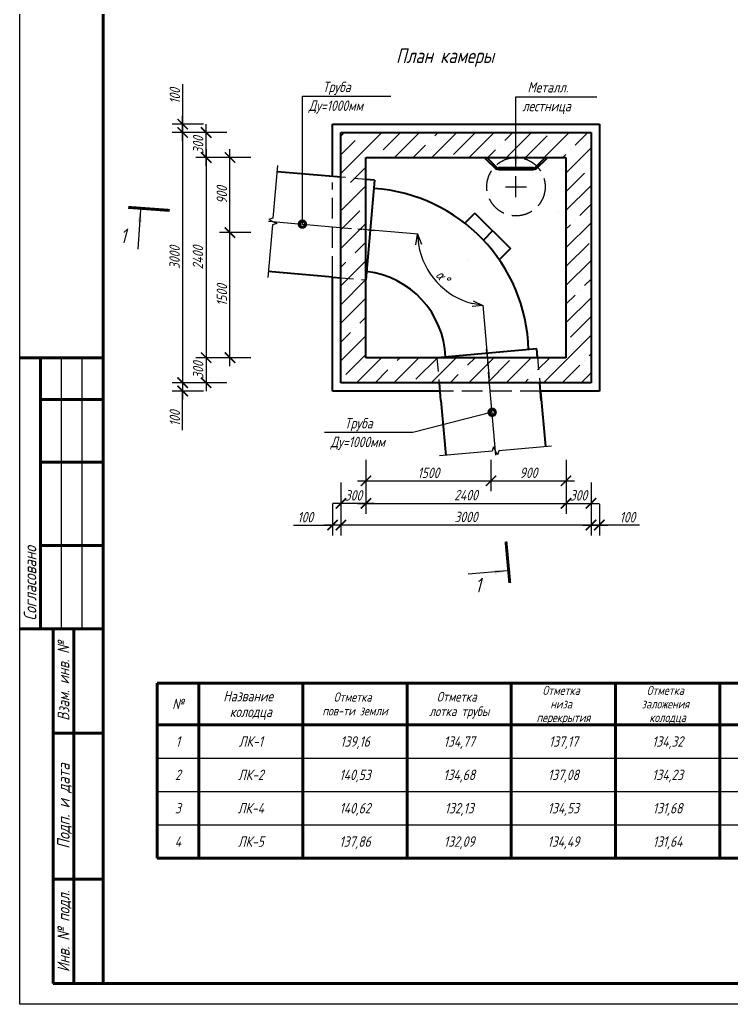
# Model space of a CAD drawing. Header units: millimetres. Extents: x 28488 to 58188, y -57829 to -36829.
# Drawn here: x 28488 to 37037, y -57829 to -46024 of the extents above; entities that cross this region are included whole.
import ezdxf
from ezdxf.enums import TextEntityAlignment as Align

# ---------------------------------------------------------------- set-up
doc = ezdxf.new("R2010")
doc.units = ezdxf.units.MM
doc.set_wipeout_variables(frame=1)
doc.linetypes.add('GOST2.303 4', pattern=[7, 5, -2, 0])
doc.linetypes.add('GOST2.303 5', pattern=[24, 20, -1.5, 1, -1.5])
doc.layers.get('0').update_dxf_attribs({"lineweight": 40})
for name, color, linetype in [('Линии', 7, 'Continuous'), ('Надписи', 7, 'Continuous'), ('СПДС_Надписи', 7, 'Continuous')]:
    doc.layers.add(name, color=color, linetype=linetype)
doc.styles.add('GOST 2.304', font='CS_Gost2304.shx', dxfattribs={"oblique": 15})
doc.dimstyles.new('SPDS', dxfattribs={"dimscale": 50, "dimtxt": 2.5, "dimasz": 2.5, "dimexe": 2.5, "dimexo": 0, "dimtad": 1, "dimdec": 0, "dimrnd": 0.001, "dimdsep": 46, "dimtxsty": 'GOST 2.304', "dimblk": 'ARCHTICK', "dimcen": 2.5, "dimdle": 2, "dimadec": 0, "dimazin": 2, "dimtfac": 1, "dimtdec": 0, "dimtmove": 1, "dimatfit": 3, "dimfxl": 5, "dimfxlon": 1, "dimtolj": 1, "dimtzin": 0, "dimarcsym": 0})

# ---------------------------------------------------------------- blocks, each defined once
blk = doc.blocks.new('_ArchTick')
at = {"color": 0, "linetype": 'ByBlock', "const_width": 0.15}
blk.add_lwpolyline([(-0.5, -0.5), (0.5, 0.5)], dxfattribs=at)
blk = doc.blocks.new('*D317')
at = {"layer": 'Defpoints', "color": 0, "ltscale": 50, "transparency": 16777216}
for p in [(32642, -49922), (34142, -49922), (34142, -51553)]:
    blk.add_point(p, dxfattribs=at)
at = {"layer": 'Надписи', "color": 0, "lineweight": -2, "ltscale": 50, "transparency": 16777216}
for p, q in [((32642, -51303), (32642, -51678)), ((34142, -51303), (34142, -51678)), ((32542, -51553), (34242, -51553))]:
    blk.add_line(p, q, dxfattribs=at)
at = {"layer": 'Надписи', "color": 0, "lineweight": -2, "ltscale": 50, "transparency": 16777216, "xscale": 125, "yscale": 125, "zscale": 125, "rotation": 180}
blk.add_blockref('_ArchTick', (32642, -51553), dxfattribs=at)
at = {"layer": 'Надписи', "color": 0, "lineweight": -2, "ltscale": 50, "transparency": 16777216, "xscale": 125, "yscale": 125, "zscale": 125}
blk.add_blockref('_ArchTick', (34142, -51553), dxfattribs=at)
at = {"layer": 'Надписи', "color": 0, "ltscale": 50, "transparency": 16777216, "insert": (33392, -51457), "char_height": 125, "attachment_point": 5, "style": 'GOST 2.304'}
blk.add_mtext('\\A1;1500', dxfattribs=at)
blk = doc.blocks.new('*D318')
at = {"layer": 'Defpoints', "color": 0, "ltscale": 50, "transparency": 16777216}
for p in [(34142, -49922), (35042, -49922), (35042, -51553)]:
    blk.add_point(p, dxfattribs=at)
at = {"layer": 'Надписи', "color": 0, "lineweight": -2, "ltscale": 50, "transparency": 16777216}
for p, q in [((34142, -51303), (34142, -51678)), ((35042, -51303), (35042, -51678)), ((34042, -51553), (35142, -51553))]:
    blk.add_line(p, q, dxfattribs=at)
at = {"layer": 'Надписи', "color": 0, "lineweight": -2, "ltscale": 50, "transparency": 16777216, "xscale": 125, "yscale": 125, "zscale": 125, "rotation": 180}
blk.add_blockref('_ArchTick', (34142, -51553), dxfattribs=at)
at = {"layer": 'Надписи', "color": 0, "lineweight": -2, "ltscale": 50, "transparency": 16777216, "xscale": 125, "yscale": 125, "zscale": 125}
blk.add_blockref('_ArchTick', (35042, -51553), dxfattribs=at)
at = {"layer": 'Надписи', "color": 0, "ltscale": 50, "transparency": 16777216, "insert": (34592, -51456), "char_height": 125, "attachment_point": 5, "style": 'GOST 2.304'}
blk.add_mtext('\\A1;900', dxfattribs=at)
blk = doc.blocks.new('*D319')
at = {"layer": 'Defpoints', "color": 0, "ltscale": 50, "transparency": 16777216}
for p in [(32342, -50192), (32642, -50192), (32342, -51823)]:
    blk.add_point(p, dxfattribs=at)
at = {"layer": 'Надписи', "color": 0, "lineweight": -2, "ltscale": 50, "transparency": 16777216}
for p, q in [((32342, -51573), (32342, -51948)), ((32642, -51573), (32642, -51948)), ((32742, -51823), (32242, -51823))]:
    blk.add_line(p, q, dxfattribs=at)
at = {"layer": 'Надписи', "color": 0, "lineweight": -2, "ltscale": 50, "transparency": 16777216, "xscale": 125, "yscale": 125, "zscale": 125, "rotation": 180}
blk.add_blockref('_ArchTick', (32342, -51823), dxfattribs=at)
at = {"layer": 'Надписи', "color": 0, "lineweight": -2, "ltscale": 50, "transparency": 16777216, "xscale": 125, "yscale": 125, "zscale": 125}
blk.add_blockref('_ArchTick', (32642, -51823), dxfattribs=at)
at = {"layer": 'Надписи', "color": 0, "ltscale": 50, "transparency": 16777216, "insert": (32492, -51727), "char_height": 125, "attachment_point": 5, "style": 'GOST 2.304'}
blk.add_mtext('\\A1;300', dxfattribs=at)
blk = doc.blocks.new('*D320')
at = {"layer": 'Defpoints', "color": 0, "ltscale": 50, "transparency": 16777216}
for p in [(35042, -50192), (35342, -50192), (35342, -51823)]:
    blk.add_point(p, dxfattribs=at)
at = {"layer": 'Надписи', "color": 0, "lineweight": -2, "ltscale": 50, "transparency": 16777216}
for p, q in [((35042, -51573), (35042, -51948)), ((35342, -51573), (35342, -51948)), ((34942, -51823), (35442, -51823))]:
    blk.add_line(p, q, dxfattribs=at)
at = {"layer": 'Надписи', "color": 0, "lineweight": -2, "ltscale": 50, "transparency": 16777216, "xscale": 125, "yscale": 125, "zscale": 125, "rotation": 180}
blk.add_blockref('_ArchTick', (35042, -51823), dxfattribs=at)
at = {"layer": 'Надписи', "color": 0, "lineweight": -2, "ltscale": 50, "transparency": 16777216, "xscale": 125, "yscale": 125, "zscale": 125}
blk.add_blockref('_ArchTick', (35342, -51823), dxfattribs=at)
at = {"layer": 'Надписи', "color": 0, "ltscale": 50, "transparency": 16777216, "insert": (35192, -51727), "char_height": 125, "attachment_point": 5, "style": 'GOST 2.304'}
blk.add_mtext('\\A1;300', dxfattribs=at)
blk = doc.blocks.new('*D314')
at = {"layer": 'Defpoints', "color": 0, "ltscale": 50, "transparency": 16777216}
for p in [(35342, -50294), (35442, -50294), (35442, -52083)]:
    blk.add_point(p, dxfattribs=at)
at = {"layer": 'Надписи', "color": 0, "lineweight": -2, "ltscale": 50, "transparency": 16777216}
for p, q in [((35342, -51833), (35342, -52208)), ((35442, -51833), (35442, -52208)), ((35242, -52083), (35542, -52083)), ((35922, -52083), (35442, -52083))]:
    blk.add_line(p, q, dxfattribs=at)
at = {"layer": 'Надписи', "color": 0, "lineweight": -2, "ltscale": 50, "transparency": 16777216, "xscale": 125, "yscale": 125, "zscale": 125, "rotation": 180}
blk.add_blockref('_ArchTick', (35342, -52083), dxfattribs=at)
at = {"layer": 'Надписи', "color": 0, "lineweight": -2, "ltscale": 50, "transparency": 16777216, "xscale": 125, "yscale": 125, "zscale": 125}
blk.add_blockref('_ArchTick', (35442, -52083), dxfattribs=at)
at = {"layer": 'Надписи', "color": 0, "ltscale": 50, "transparency": 16777216, "insert": (35779, -51989), "char_height": 125, "attachment_point": 5, "style": 'GOST 2.304'}
blk.add_mtext('\\A1;100', dxfattribs=at)
blk = doc.blocks.new('*D321')
at = {"layer": 'Defpoints', "color": 0, "ltscale": 50, "transparency": 16777216}
for p in [(32342, -51493), (35342, -51493), (32342, -52083)]:
    blk.add_point(p, dxfattribs=at)
at = {"layer": 'Надписи', "color": 0, "lineweight": -2, "ltscale": 50, "transparency": 16777216}
for p, q in [((32342, -51833), (32342, -52208)), ((35342, -51833), (35342, -52208)), ((35442, -52083), (32242, -52083))]:
    blk.add_line(p, q, dxfattribs=at)
at = {"layer": 'Надписи', "color": 0, "lineweight": -2, "ltscale": 50, "transparency": 16777216, "xscale": 125, "yscale": 125, "zscale": 125, "rotation": 180}
blk.add_blockref('_ArchTick', (32342, -52083), dxfattribs=at)
at = {"layer": 'Надписи', "color": 0, "lineweight": -2, "ltscale": 50, "transparency": 16777216, "xscale": 125, "yscale": 125, "zscale": 125}
blk.add_blockref('_ArchTick', (35342, -52083), dxfattribs=at)
at = {"layer": 'Надписи', "color": 0, "ltscale": 50, "transparency": 16777216, "insert": (33842, -51986), "char_height": 125, "attachment_point": 5, "style": 'GOST 2.304'}
blk.add_mtext('\\A1;3000', dxfattribs=at)
blk = doc.blocks.new('*D315')
at = {"layer": 'Defpoints', "color": 0, "ltscale": 50, "transparency": 16777216}
for p in [(32242, -51493), (32342, -51493), (32242, -52083)]:
    blk.add_point(p, dxfattribs=at)
at = {"layer": 'Надписи', "color": 0, "lineweight": -2, "ltscale": 50, "transparency": 16777216}
for p, q in [((32242, -51833), (32242, -52208)), ((32342, -51833), (32342, -52208)), ((31771, -52083), (32242, -52083)), ((32442, -52083), (32142, -52083))]:
    blk.add_line(p, q, dxfattribs=at)
at = {"layer": 'Надписи', "color": 0, "lineweight": -2, "ltscale": 50, "transparency": 16777216, "xscale": 125, "yscale": 125, "zscale": 125, "rotation": 180}
blk.add_blockref('_ArchTick', (32242, -52083), dxfattribs=at)
at = {"layer": 'Надписи', "color": 0, "lineweight": -2, "ltscale": 50, "transparency": 16777216, "xscale": 125, "yscale": 125, "zscale": 125}
blk.add_blockref('_ArchTick', (32342, -52083), dxfattribs=at)
at = {"layer": 'Надписи', "color": 0, "ltscale": 50, "transparency": 16777216, "insert": (31914, -51989), "char_height": 125, "attachment_point": 5, "style": 'GOST 2.304'}
blk.add_mtext('\\A1;100', dxfattribs=at)
blk = doc.blocks.new('*D316')
at = {"layer": 'Defpoints', "color": 0, "ltscale": 50, "transparency": 16777216}
for p in [(32642, -51710), (35042, -51783), (35042, -51823)]:
    blk.add_point(p, dxfattribs=at)
at = {"layer": 'СПДС_Надписи', "color": 0, "lineweight": -2, "ltscale": 50, "transparency": 16777216}
for p, q in [((32642, -51710), (32642, -51948)), ((35042, -51783), (35042, -51948)), ((32542, -51823), (35142, -51823))]:
    blk.add_line(p, q, dxfattribs=at)
at = {"layer": 'СПДС_Надписи', "color": 0, "lineweight": -2, "ltscale": 50, "transparency": 16777216, "xscale": 125, "yscale": 125, "zscale": 125, "rotation": 180}
blk.add_blockref('_ArchTick', (32642, -51823), dxfattribs=at)
at = {"layer": 'СПДС_Надписи', "color": 0, "lineweight": -2, "ltscale": 50, "transparency": 16777216, "xscale": 125, "yscale": 125, "zscale": 125}
blk.add_blockref('_ArchTick', (35042, -51823), dxfattribs=at)
at = {"layer": 'СПДС_Надписи', "color": 0, "ltscale": 50, "transparency": 16777216, "insert": (33842, -51724), "char_height": 125, "attachment_point": 5, "style": 'GOST 2.304', "bg_fill": 3, "box_fill_scale": 1.1, "bg_fill_color": 256, "bg_fill_true_color": 13158600, "bg_fill_transparency": 0}
blk.add_mtext('\\A1;2400', dxfattribs=at)
blk = doc.blocks.new('_Open30')
at = {"color": 0, "linetype": 'ByBlock', "lineweight": -2}
for p, q in [((-1, 0.268), (0, 0)), ((0, 0), (-1, -0.268)), ((0, 0), (-1, 0))]:
    blk.add_line(p, q, dxfattribs=at)

msp = doc.modelspace()

# ---------------------------------------------------------------- linework, layer by layer
at = {"ltscale": 50}
for p, q in [((32241.9, -47904.5), (32241.9, -47276.3)), ((32241.9, -47276.3), (35441.9, -47276.3)), ((35441.9, -47276.3), (35441.9, -48757.4)), ((32341.9, -50376.3), (32341.9, -47376.3)), ((32341.9, -47376.3), (35341.9, -47376.3)), ((35341.9, -47376.3), (35341.9, -50376.3)), ((32641.9, -50076.3), (32641.9, -47676.3)), ((32641.9, -47676.3), (35041.9, -47676.3)), ((35041.9, -47676.3), (35041.9, -50076.3)), ((34651.9, -47800.6), (34231.9, -47800.6)), ((32346.5, -47913.6), (31575.6, -47846.2)), ((34231.9, -47820.6), (34651.9, -47820.6)), ((32746.5, -47948.6), (32641.9, -47939.5)), ((32746.5, -47948.6), (32641.9, -49144.1)), ((32746.5, -47948.6), (32746.5, -47948.6)), ((33950, -48343.9), (33829.1, -48464.8)), ((33950, -48343.9), (34374.3, -48768.1)), ((34953.3, -48325.1), (34953.3, -48325.1)), ((34162.1, -48556), (34056.1, -48662.1)), ((34374.3, -48768.1), (34240.9, -48901.5)), ((35041.9, -48827.4), (35041.9, -48827.4)), ((35441.9, -48757.4), (35441.9, -50476.3)), ((32241.9, -49109.1), (31471, -49041.6)), ((32641.9, -49076.3), (32641.9, -49076.3)), ((32241.9, -50476.3), (32241.9, -49109.1)), ((32242.6, -49109.1), (32341.9, -49117.8)), ((32641.9, -49144.1), (32641.9, -49144.1)), ((34691.9, -49971.7), (33496.5, -50076.3)), ((34701.2, -50077.9), (34691.9, -49971.7)), ((34691.9, -49971.7), (34691.9, -49971.7)), ((35041.9, -50076.3), (32641.9, -50076.3)), ((33496.5, -50076.3), (33496.5, -50076.3)), ((33641.9, -50076.3), (33641.9, -50076.3)), ((35341.9, -50376.3), (32341.9, -50376.3)), ((33541.3, -50588.7), (33522.7, -50376.3)), ((34745.9, -50588.7), (34727.3, -50376.3)), ((33531.5, -50476.3), (32241.9, -50476.3)), ((34736.7, -50484.1), (34794.3, -51142.6)), ((35441.9, -50476.3), (34741.9, -50476.3)), ((33541.3, -50588.7), (33598.9, -51247.2))]:
    msp.add_line(p, q, dxfattribs=at)
at = {"lineweight": 25, "ltscale": 50}
for p, q in [((33266.9, -48596.5), (32566.5, -48535.2)), ((34043.8, -49448.5), (34120.1, -50320.2))]:
    msp.add_line(p, q, dxfattribs=at)
at = {"color": 7, "linetype": 'Continuous', "ltscale": 50}
for points in [[(34218.9, -47803.5), (34091.7, -47676.3), (34077.5, -47690.4), (34204.8, -47817.7)], [(34664.8, -47803.5), (34792.1, -47676.3), (34806.2, -47690.4), (34678.9, -47817.7)]]:
    msp.add_lwpolyline(points, dxfattribs=at)
at = {"ltscale": 50}
for centre in [(34211.9, -47810.6), (34231.9, -47810.6), (34651.9, -47810.6), (34671.9, -47810.6)]:
    msp.add_circle(centre, 10, dxfattribs=at)
for centre, radius, start, end in [((32606.5, -50030.3), 1986.4, 1.44067, 86.21119), ((32527.8, -50106.4), 1069, 2.08186, 83.40309)]:
    msp.add_arc(centre, radius, start, end, dxfattribs=at)
at = {"layer": 'Линии', "linetype": 'Continuous', "ltscale": 50}
for p, q in [((32341.9, -47419.2), (32384.8, -47376.3)), ((32341.9, -47868.2), (32833.8, -47376.3)), ((32568.9, -47416.7), (32568.9, -47416.7)), ((32849.5, -47585.1), (33058.3, -47376.3)), ((32982.8, -47676.3), (33282.8, -47376.3)), ((33431.9, -47676.3), (33731.9, -47376.3)), ((33466.9, -47416.7), (33507.4, -47376.3)), ((33691.4, -47641.2), (33956.4, -47376.3)), ((33880.9, -47676.3), (34180.9, -47376.3)), ((34308.8, -47472.8), (34405.4, -47376.3)), ((34329.9, -47676.3), (34629.9, -47376.3)), ((34554.4, -47676.3), (34814, -47416.7)), ((34778.9, -47676.3), (35078.9, -47376.3)), ((35150.7, -47529), (35303.4, -47376.3)), ((32341.9, -47643.7), (32512.8, -47472.8)), ((33207.4, -47676.3), (33354.7, -47529)), ((33410.8, -47472.8), (33410.8, -47472.8)), ((34252.7, -47529), (34252.7, -47529)), ((35041.9, -47862.3), (35341.9, -47562.3)), ((32793.4, -47641.2), (32793.4, -47641.2)), ((34105.4, -47676.3), (34196.6, -47585.1)), ((35003.4, -47676.3), (35038.5, -47641.2)), ((35094.6, -47585.1), (35094.6, -47585.1)), ((32456.6, -47978), (32641.9, -47792.7)), ((35041.9, -48086.8), (35263, -47865.7)), ((35319.1, -47809.6), (35319.1, -47809.6)), ((32341.9, -48317.2), (32641.9, -48017.2)), ((32400.5, -48034.1), (32400.5, -48034.1)), ((35041.9, -48311.3), (35341.9, -48011.3)), ((32341.9, -48092.7), (32344.4, -48090.2)), ((32625, -48258.6), (32625, -48258.6)), ((35206.8, -48370.9), (35341.9, -48235.8)), ((32341.9, -48541.8), (32568.9, -48314.7)), ((32341.9, -48766.3), (32641.9, -48466.3)), ((35041.9, -48760.3), (35341.9, -48460.3)), ((35041.9, -48535.8), (35094.6, -48483.1)), ((35150.7, -48427), (35150.7, -48427)), ((32512.8, -48819.9), (32641.9, -48690.8)), ((35041.9, -48984.8), (35319.1, -48707.6)), ((32341.9, -49215.3), (32641.9, -48915.3)), ((32341.9, -48990.8), (32400.5, -48932.1)), ((32456.6, -48876), (32456.6, -48876)), ((35041.9, -49209.3), (35341.9, -48909.3)), ((32344.4, -49437.3), (32625, -49156.6)), ((35263, -49212.8), (35341.9, -49133.9)), ((35041.9, -49433.9), (35150.7, -49325)), ((35206.8, -49268.9), (35206.8, -49268.9)), ((32341.9, -49664.3), (32641.9, -49364.3)), ((35041.9, -49658.4), (35341.9, -49358.4)), ((32568.9, -49661.8), (32641.9, -49588.8)), ((35094.6, -49830.1), (35341.9, -49582.9)), ((32341.9, -49888.8), (32456.6, -49774)), ((32341.9, -50113.3), (32641.9, -49813.3)), ((32512.8, -49717.9), (32512.8, -49717.9)), ((34773, -50376.3), (35341.9, -49807.4)), ((32400.5, -50279.2), (32641.9, -50037.8)), ((35319.1, -50054.7), (35341.9, -50031.9)), ((32527.9, -50376.3), (32827.9, -50076.3)), ((32961.8, -50166.9), (32961.8, -50166.9)), ((32976.9, -50376.3), (33276.9, -50076.3)), ((33017.9, -50110.8), (33052.4, -50076.3)), ((33242.4, -50335.3), (33501.4, -50076.3)), ((33425.9, -50376.3), (33725.9, -50076.3)), ((33859.8, -50166.9), (33950.4, -50076.3)), ((33874.9, -50376.3), (34174.9, -50076.3)), ((34099.5, -50376.3), (34364.9, -50110.8)), ((34324, -50376.3), (34624, -50076.3)), ((34701.7, -50223), (34848.5, -50076.3)), ((34997.5, -50376.3), (35206.8, -50166.9)), ((35263, -50110.8), (35263, -50110.8)), ((32752.4, -50376.3), (32905.7, -50223)), ((33650.4, -50376.3), (33747.5, -50279.2)), ((33803.7, -50223), (33803.7, -50223)), ((34645.6, -50279.2), (34645.6, -50279.2)), ((35222, -50376.3), (35341.9, -50256.4)), ((32344.4, -50335.3), (32344.4, -50335.3)), ((34548.5, -50376.3), (34589.4, -50335.3))]:
    msp.add_line(p, q, dxfattribs=at)
at = {"layer": 'Линии', "linetype": 'GOST2.303 4', "ltscale": 50}
for p, q in [((32746.5, -47948.6), (32346.5, -47913.6)), ((32241.9, -49109.1), (32241.9, -47976.3)), ((32241.9, -49109.1), (32641.9, -49144.1)), ((34691.9, -49971.7), (34736.7, -50484.1)), ((33541.3, -50588.7), (33496.5, -50076.3)), ((34741.9, -50476.3), (33541.9, -50476.3))]:
    msp.add_line(p, q, dxfattribs=at)
at = {"layer": 'Линии'}
for p, q in [((34441.9, -48151.3), (34441.9, -47901.3)), ((34316.9, -48026.3), (34566.9, -48026.3))]:
    msp.add_line(p, q, dxfattribs=at)
at = {"layer": 'Линии', "linetype": 'GOST2.303 5', "ltscale": 50}
for p, q in [((31473.5, -48439.6), (32744, -48550.7)), ((34201, -51244.7), (34089.8, -49974.2))]:
    msp.add_line(p, q, dxfattribs=at)
at = {"layer": 'Линии', "ltscale": 50}
for points in [[(31582.1, -47771.5), (31526.8, -48403.1), (31475.1, -48420.6), (31571.4, -48467.2), (31519.7, -48484.8), (31464.4, -49116.4)], [(34869, -51136), (34237.5, -51191.3), (34219.9, -51243), (34173.3, -51146.7), (34155.8, -51198.4), (33524.2, -51253.7)]]:
    msp.add_lwpolyline(points, dxfattribs=at)
at = {"layer": 'Линии', "linetype": 'GOST2.303 4', "ltscale": 50}
msp.add_circle((34441.9, -48026.3), 350, dxfattribs=at)
at = {"layer": 'Надписи'}
for p, q in [((28488.1, -57828.8), (28488.1, -36828.8)), ((58188.1, -57828.8), (28488.1, -57828.8))]:
    msp.add_line(p, q, dxfattribs=at)
at = {"layer": 'Надписи', "ltscale": 50}
for p, q in [((30443.2, -46795.7), (30443.2, -47276.3)), ((31879.4, -48475.1), (31879.4, -46942.7)), ((31879.4, -46942.7), (32939.4, -46942.7)), ((34441.9, -47800.6), (34441.9, -46947.1)), ((34441.9, -46947.1), (35412.9, -46947.1)), ((30443.2, -47476.3), (30443.2, -47176.3)), ((30693.2, -47276.3), (30318.2, -47276.3)), ((30443.2, -47276.3), (30443.2, -50476.3)), ((30724.9, -47776.3), (30724.9, -47276.3)), ((30693.2, -47376.3), (30318.2, -47376.3)), ((30693.2, -47376.3), (30318.2, -47376.3)), ((30974.9, -47376.3), (30599.9, -47376.3)), ((30974.9, -47676.3), (30599.9, -47676.3)), ((31260.6, -47676.3), (30885.6, -47676.3)), ((31010.6, -48676.3), (31010.6, -47576.3)), ((31010.6, -50176.3), (31010.6, -48476.3)), ((31260.6, -48576.3), (30885.6, -48576.3)), ((31260.6, -48576.3), (30885.6, -48576.3)), ((30724.9, -49976.3), (30724.9, -50476.3)), ((30974.9, -50076.3), (30599.9, -50076.3)), ((31260.6, -50076.3), (30885.6, -50076.3)), ((30443.2, -50276.3), (30443.2, -50576.3)), ((30693.2, -50376.3), (30318.2, -50376.3)), ((30693.2, -50376.3), (30318.2, -50376.3)), ((30974.9, -50376.3), (30599.9, -50376.3)), ((30693.2, -50476.3), (30318.2, -50476.3)), ((30443.2, -50946.9), (30443.2, -50476.3)), ((34156.1, -50731.3), (33203, -50974.2)), ((33203, -50974.2), (32142.9, -50974.2))]:
    msp.add_line(p, q, dxfattribs=at)
at = {"layer": 'Надписи', "linetype": 'Continuous', "lineweight": 60}
for p, q in [((28488.1, -50078.8), (29488.1, -50078.8)), ((28738.1, -53328.8), (28738.1, -50078.8)), ((28738.1, -50578.8), (29488.1, -50578.8)), ((28738.1, -51328.8), (29488.1, -51328.8)), ((28738.1, -52328.8), (29488.1, -52328.8)), ((28488.1, -53328.8), (29488.1, -53328.8)), ((28888.1, -53328.8), (29488.1, -53328.8)), ((28888.1, -57578.8), (28888.1, -53328.8)), ((29138.1, -57578.8), (29138.1, -53328.8)), ((29488.1, -57578.8), (29488.1, -53328.8)), ((28888.1, -54578.8), (29488.1, -54578.8)), ((28888.1, -56328.8), (29488.1, -56328.8)), ((28888.1, -57578.8), (29488.1, -57578.8))]:
    msp.add_line(p, q, dxfattribs=at)
at = {"layer": 'Надписи', "linetype": 'Continuous', "lineweight": 25}
for p, q in [((28488.1, -53328.8), (28488.1, -50078.8)), ((28988.1, -53328.8), (28988.1, -50078.8)), ((29238.1, -53328.8), (29238.1, -50078.8)), ((29488.1, -53328.8), (29488.1, -50078.8))]:
    msp.add_line(p, q, dxfattribs=at)
at = {"layer": 'Надписи', "linetype": 'Continuous', "lineweight": 60, "ltscale": 50}
for p, q in [((30136.1, -53978), (30136.1, -56078)), ((30136.1, -53978), (48136.1, -53978)), ((30636.1, -53978), (30636.1, -56078)), ((31886.1, -53978), (31886.1, -56078)), ((33136.1, -53978), (33136.1, -56078)), ((34386.1, -53978), (34386.1, -56078)), ((35636.1, -53978), (35636.1, -56078)), ((36886.1, -53978), (36886.1, -56078)), ((30136.1, -54478), (48136.1, -54478)), ((30136.1, -56078), (48136.1, -56078))]:
    msp.add_line(p, q, dxfattribs=at)
at = {"layer": 'Надписи', "color": 0, "linetype": 'Continuous', "lineweight": 25, "ltscale": 50}
for p, q in [((30136.1, -54878), (41886.1, -54878)), ((30136.1, -55278), (41886.1, -55278)), ((30136.1, -55678), (41886.1, -55678))]:
    msp.add_line(p, q, dxfattribs=at)
at = {"layer": 'Надписи', "lineweight": 60}
msp.add_lwpolyline([(57938.1, -37078.8), (29488.1, -37078.8), (29488.1, -57578.8), (57938.1, -57578.8)], close=True, dxfattribs=at)
at = {"layer": 'Надписи', "ltscale": 50, "const_width": 75}
for points in [[(31898.1, -48475.1, 1), (31860.6, -48475.1, 1)], [(34174.8, -50731.3, 1), (34137.3, -50731.3, 1)]]:
    msp.add_lwpolyline(points, format="xyb", close=True, dxfattribs=at)
at = {"layer": 'Надписи', "ltscale": 50}
msp.add_arc((34141.9, -48576.3), 880.4, 189.39876, 255.47596, dxfattribs=at)
msp.add_solid([(34441.9, -47800.6), (34416.7, -47650.4), (34467, -47650.4)], dxfattribs=at)
at = {"layer": 'СПДС_Надписи', "ltscale": 50}
for p, q in [((30827.3, -47676.3), (30599.9, -47676.3)), ((30724.9, -47576.3), (30724.9, -50176.3)), ((30827.3, -50076.3), (30599.9, -50076.3))]:
    msp.add_line(p, q, dxfattribs=at)
at = {"layer": 'СПДС_Надписи', "linetype": 'Continuous', "ltscale": 50}
msp.add_line((33873.4, -48906.5), (33873.4, -48906.5), dxfattribs=at)
msp.add_line((33873.4, -48906.5), (33873.4, -48906.5), dxfattribs=at)
at = {"layer": 'СПДС_Надписи', "linetype": 'Continuous', "ltscale": 50, "const_width": 35}
for points in [[(29789.9, -48274.2), (30288.6, -48310.7)], [(34367.4, -52778.2), (34321.8, -52280.3)]]:
    msp.add_lwpolyline(points, dxfattribs=at)
at = {"layer": 'СПДС_Надписи', "linetype": 'Continuous', "ltscale": 50}
for points in [[(29938.2, -48302.6), (29952.3, -48454.3), (29902.2, -48450.6)], [(34336.3, -52630.5), (34189, -52669.2), (34184.4, -52619.1)]]:
    msp.add_solid(points, dxfattribs=at)

# ---------------------------------------------------------------- block references
at = {"layer": 'Надписи', "ltscale": 50, "xscale": 125, "yscale": 125, "zscale": 125}
for name, p, rotation in [('_ArchTick', (30443.2, -47276.3), 90), ('_ArchTick', (30443.2, -47376.3), 90), ('_ArchTick', (30443.2, -47376.3), 270), ('_ArchTick', (30724.9, -47376.3), 90), ('_ArchTick', (30724.9, -47676.3), 270), ('_ArchTick', (31010.6, -47676.3), 90), ('_ArchTick', (31010.6, -48576.3), 270), ('_ArchTick', (31010.6, -48576.3), 90), ('_Open30', (33261.7, -48595.6), 95.32780385242614), ('_Open30', (34044, -49451.2), 349.5469233861973), ('_ArchTick', (30724.9, -50076.3), 90), ('_ArchTick', (31010.6, -50076.3), 270), ('_ArchTick', (30443.2, -50376.3), 90), ('_ArchTick', (30443.2, -50376.3), 270), ('_ArchTick', (30443.2, -50476.3), 270), ('_ArchTick', (30724.9, -50376.3), 270)]:
    msp.add_blockref(name, p, dxfattribs=dict(at, rotation=rotation))
at = {"layer": 'СПДС_Надписи', "ltscale": 50, "xscale": 125, "yscale": 125, "zscale": 125}
for p, rotation in [((30724.9, -47676.3), 90), ((30724.9, -50076.3), 270)]:
    msp.add_blockref('_ArchTick', p, dxfattribs=dict(at, rotation=rotation))

# ---------------------------------------------------------------- texts
at = {"layer": 'Надписи', "linetype": 'Continuous', "ltscale": 50, "style": 'GOST 2.304', "oblique": 15}
msp.add_text('План камеры', height=175, dxfattribs=at).set_placement((33002.4, -46544.1))
at = {"layer": 'Надписи', "ltscale": 50, "style": 'GOST 2.304', "oblique": 15}
for s, p in [('Труба ', (32122.3, -46892.7)), ('Металл.', (34579.4, -46897.1)), ('Ду=1000мм', (31954.4, -47117.7)), ('лестница', (34516.9, -47122.1)), ('Труба ', (32385.9, -50924.2)), ('Ду=1000мм', (32217.9, -51149.2))]:
    msp.add_text(s, height=125, dxfattribs=at).set_placement(p)
at = {"layer": 'Надписи', "linetype": 'Continuous', "style": 'GOST 2.304', "oblique": 15}
msp.add_text('Согласовано', height=150, rotation=90, dxfattribs=at).set_placement((28613.1, -53228.8), align=Align.MIDDLE_LEFT)
for s, height, width, p in [('Взам. инв. №', 140.634, 0.975417, (29013.1, -53953.8)), ('Инв. № подл.', 146.488, 0.97018, (29013.1, -56953.8))]:
    msp.add_text(s, height=height, rotation=90, dxfattribs=dict(at, width=width)).set_placement(p, align=Align.MIDDLE_CENTER)
at = {"layer": 'Надписи', "color": 7, "linetype": 'Continuous', "ltscale": 50, "style": 'GOST 2.304', "oblique": 15}
for s, height, p in [('Отметка ', 108.42, (35011.1, -54065.4)), ('Отметка ', 108.42, (36261.1, -54065.4)), ('№', 125, (30386.1, -54228)), ('Название ', 125, (31261.1, -54134.3)), ('Отметка ', 110.37, (32511.1, -54145.2)), ('Отметка ', 116.22, (33761.1, -54140.9)), ('колодца', 125, (31261.1, -54321.8)), ('пов-ти земли', 110.366, (32511.1, -54310.8)), ('лотка трубы', 116.22, (33761.1, -54315.2)), ('низа ', 108.42, (35011.1, -54228)), ('заложения ', 108.42, (36261.1, -54228)), ('перекрытия', 108.42, (35011.1, -54390.6)), ('колодца', 108.42, (36261.1, -54390.6)), ('1', 125, (30386.1, -54678)), ('ЛК-1', 125, (31261.1, -54678)), ('139,16', 125, (32511.1, -54678)), ('134,77', 125, (33761.1, -54678)), ('137,17', 125, (35011.1, -54678)), ('134,32', 125, (36261.1, -54678)), ('2', 125, (30386.1, -55078)), ('ЛК-2', 125, (31261.1, -55078)), ('140,53', 125, (32511.1, -55078)), ('134,68', 125, (33761.1, -55078)), ('137,08', 125, (35011.1, -55078)), ('134,23', 125, (36261.1, -55078)), ('3', 125, (30386.1, -55478)), ('ЛК-4', 125, (31261.1, -55478)), ('140,62', 125, (32511.1, -55478)), ('132,13', 125, (33761.1, -55478)), ('134,53', 125, (35011.1, -55478)), ('131,68', 125, (36261.1, -55478)), ('4', 125, (30386.1, -55878)), ('ЛК-5', 125, (31261.1, -55878)), ('137,86', 125, (32511.1, -55878)), ('132,09', 125, (33761.1, -55878)), ('134,49', 125, (35011.1, -55878)), ('131,64', 125, (36261.1, -55878))]:
    msp.add_text(s, height=height, dxfattribs=at).set_placement(p, align=Align.MIDDLE_CENTER)
at = {"layer": 'Надписи', "linetype": 'Continuous', "style": 'GOST 2.304', "oblique": 15}
msp.add_text('Подп. и дата', height=150, rotation=90, dxfattribs=at).set_placement((29013.1, -55453.8), align=Align.MIDDLE_CENTER)
at = {"layer": 'Надписи', "ltscale": 50, "char_height": 125, "attachment_point": 5, "style": 'GOST 2.304'}
for s, insert, rotation in [('\\A1;100', (30349.5, -46939), 90), ('\\A1;300', (30628.5, -47526.3), 90), ('\\A1;900', (30913.3, -48126.3), 90), ('\\A1;3000', (30346.9, -48876.3), 90), ('\\A1;α°', (33563.5, -49105.1), 312.43736), ('\\A1;1500', (30914.3, -49326.3), 90), ('\\A1;300', (30628.5, -50226.3), 90), ('\\A1;100', (30349.5, -50803.6), 90)]:
    msp.add_mtext(s, dxfattribs=dict(at, insert=insert, rotation=rotation))

# ---------------------------------------------------------------- dimensions: what is measured, and where the dimension line sits
at = {"layer": 'Надписи', "ltscale": 50}
for base, p1, p2, text, picture, middle in [((34141.9, -51553), (32641.9, -49921.8), (34141.9, -49921.8), '1500', '*D317', (33391.9, -51456.7)), ((35041.9, -51553), (34141.9, -49921.8), (35041.9, -49921.8), '900', '*D318', (34591.9, -51455.7)), ((32341.9, -52082.8), (35341.9, -51492.8), (32341.9, -51492.8), '3000', '*D321', (33841.9, -51986.4))]:
    dim = msp.add_linear_dim(base=base, p1=p1, p2=p2, text=text, dimstyle='SPDS', override={"dimscale": 50, "dimlfac": 1, "dimtxsty": 'GOST 2.304', "dimblk1": 'ArchTick', "dimblk2": 'ArchTick', "dimsah": 1, "dimtolj": 1}, dxfattribs=at)
    dim.commit()
    dim.dimension.update_dxf_attribs({"geometry": picture, "text_midpoint": middle})
for base, p1, p2, picture, middle in [((32341.9, -51823), (32641.9, -50191.7), (32341.9, -50191.7), '*D319', (32491.9, -51823)), ((35341.9, -51823), (35041.9, -50191.7), (35341.9, -50191.7), '*D320', (35191.9, -51823))]:
    dim = msp.add_linear_dim(base=base, p1=p1, p2=p2, text='300', dimstyle='SPDS', override={"dimscale": 50}, dxfattribs=at)
    dim.commit()
    dim.dimension.update_dxf_attribs({"geometry": picture, "text_midpoint": middle, "dimtype": 160})
for base, p1, p2, picture, middle in [((35441.9, -52082.8), (35341.9, -50294), (35441.9, -50294), '*D314', (35779.2, -52082.8)), ((32241.9, -52082.8), (32341.9, -51492.8), (32241.9, -51492.8), '*D315', (31914.5, -52082.8))]:
    dim = msp.add_linear_dim(base=base, p1=p1, p2=p2, dimstyle='SPDS', override={"dimscale": 50}, dxfattribs=at)
    dim.commit()
    dim.dimension.update_dxf_attribs({"geometry": picture, "text_midpoint": middle, "dimtype": 160})

# ---------------------------------------------------------------- next in the draw order: texts
at = {"layer": 'СПДС_Надписи', "ltscale": 50, "insert": (30626.3, -48876.3), "char_height": 125, "attachment_point": 5, "rotation": 90, "style": 'GOST 2.304', "bg_fill": 3, "box_fill_scale": 1.1, "bg_fill_color": 256, "bg_fill_true_color": 13158600, "bg_fill_transparency": 0}
msp.add_mtext('\\A1;2400', dxfattribs=at)

# ---------------------------------------------------------------- next in the draw order: dimensions: what is measured, and where the dimension line sits
at = {"layer": 'СПДС_Надписи', "ltscale": 50}
dim = msp.add_linear_dim(base=(35041.9, -51823), p1=(32641.9, -51709.9), p2=(35041.9, -51783.5), dimstyle='SPDS', override={"dimscale": 50, "dimtfill": 1, "dimarcsym": 1}, dxfattribs=at)
dim.commit()
dim.dimension.update_dxf_attribs({"geometry": '*D316', "text_midpoint": (33841.9, -51724.4)})

# ---------------------------------------------------------------- next in the draw order: wipeouts: each hides what was drawn before it
at = {"color": 7, "ltscale": 50, "true_color": 0xffffff}
for points in [[(29858.8, -48527.7), (29695, -48527.7), (29695, -48702.7), (29858.8, -48702.7)], [(34114.4, -52716), (33950.6, -52716), (33950.6, -52891), (34114.4, -52891)]]:
    msp.add_wipeout(points, dxfattribs=at).dxf.layer = 'СПДС_Надписи'

# ---------------------------------------------------------------- next in the draw order: linework, layer by layer
at = {"layer": 'СПДС_Надписи', "linetype": 'Continuous', "ltscale": 50}
for p, q in [((29938.2, -48302.6), (29903.6, -48775.9)), ((34336.3, -52630.5), (33866.8, -52673.5))]:
    msp.add_line(p, q, dxfattribs=at)

# ---------------------------------------------------------------- next in the draw order: texts
at = {"layer": 'СПДС_Надписи', "linetype": 'Continuous', "ltscale": 50, "style": 'GOST 2.304', "oblique": 15}
for p in [(29695, -48702.7), (33950.6, -52891)]:
    msp.add_text('1', height=175, dxfattribs=at).set_placement(p)

doc.saveas('drawing.dxf')
